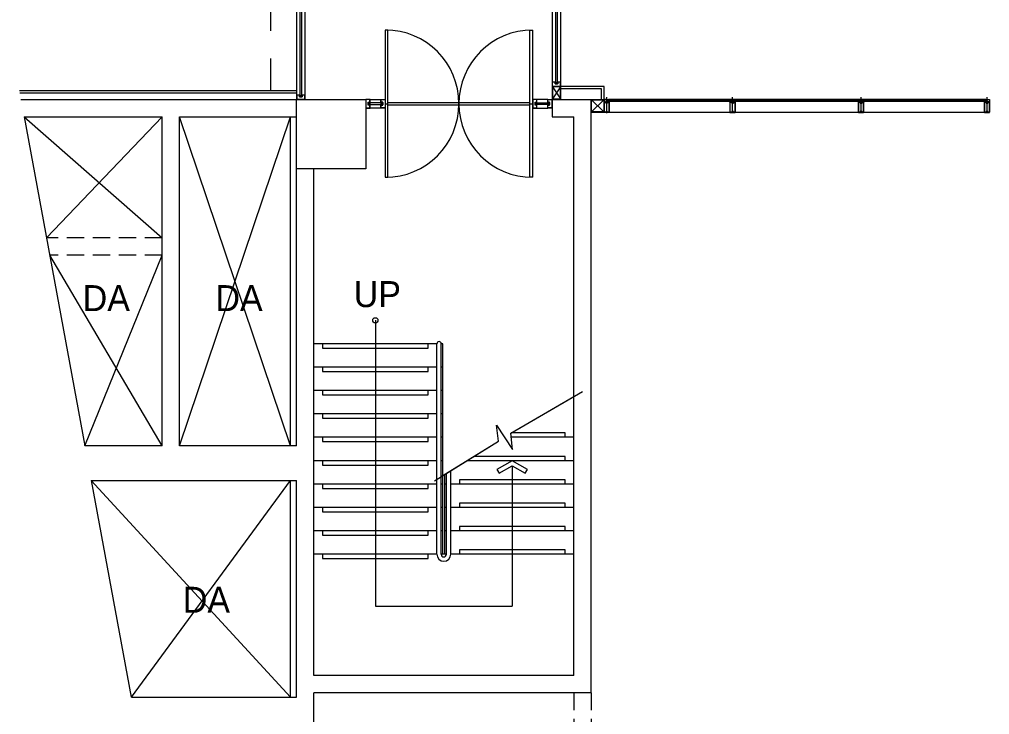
# Model space of a CAD drawing. Header units: millimetres. Extents: x 43806 to 399860, y -65551 to 59129.
# Drawn here: x 130556 to 141754, y 46879 to 54901 of the extents above; entities that cross this region are included whole.
import ezdxf
from ezdxf.enums import TextEntityAlignment as Align

# ---------------------------------------------------------------- set-up
doc = ezdxf.new("R2010")
doc.units = ezdxf.units.MM
doc.header["$LTSCALE"] = 400
doc.header["$MEASUREMENT"] = 0
doc.linetypes.add('HID', pattern=[2.3, 1.5, -0.8])
doc.linetypes.add('광-XR-PLAN$0$HIDDEN', pattern=[0.375, 0.25, -0.125])
doc.layers.add('A', color=8, linetype='CONTINUOUS', lineweight=0)
doc.styles.add('CS', font='', dxfattribs={"height": 300})
doc.styles.get('CS').set_extended_font_data('HYwulM')

msp = doc.modelspace()

# ---------------------------------------------------------------- linework, layer by layer
at = {"layer": 'A', "linetype": 'HID'}
msp.add_line((133454, 59049), (133454, 54079), dxfattribs=at)
at = {"layer": 'A'}
for p, q in [((133754, 56229), (133754, 54029)), ((133796, 54019), (133796, 56239)), ((133812, 56239), (133812, 54019)), ((133854, 54029), (133854, 56229)), ((136704, 56229), (136704, 54179)), ((136746, 54169), (136746, 56239)), ((136762, 56239), (136762, 54169)), ((136804, 54179), (136804, 56229)), ((134809, 54779), (134779, 54779)), ((134779, 54779), (134779, 53079)), ((134809, 53079), (134809, 54779)), ((136449, 53079), (136449, 54779)), ((136449, 54779), (136479, 54779)), ((136479, 54779), (136479, 53079)), ((136740, 54179), (136704, 54179)), ((136704, 54179), (136704, 54129)), ((136804, 54129), (136704, 54129)), ((136704, 54129), (136704, 53979)), ((136704, 54129), (136804, 54129)), ((136738, 54177), (136706, 54177)), ((136706, 54177), (136706, 54131)), ((136706, 54131), (136802, 54131)), ((136800, 54125), (136708, 53983)), ((136708, 54125), (136800, 53983)), ((136800, 54125), (136708, 54125)), ((136708, 54125), (136708, 53983)), ((136738, 54157), (136738, 54177)), ((136770, 54157), (136738, 54157)), ((136740, 54159), (136740, 54179)), ((136740, 54169), (136768, 54159)), ((136768, 54169), (136740, 54169)), ((136740, 54169), (136740, 54159)), ((136740, 54159), (136768, 54159)), ((136768, 54159), (136740, 54159)), ((136762, 54169), (136746, 54169)), ((136768, 54179), (136768, 54159)), ((136804, 54179), (136768, 54179)), ((136768, 54159), (136768, 54169)), ((136770, 54177), (136770, 54157)), ((136802, 54177), (136770, 54177)), ((136800, 53983), (136800, 54125)), ((136802, 54131), (136802, 54177)), ((136804, 54129), (136804, 54179)), ((136804, 53979), (136804, 54129)), ((137304, 54129), (136804, 54129)), ((137274, 54099), (136804, 54099)), ((137274, 53979), (137274, 54099)), ((137304, 53979), (137304, 54129)), ((133754, 54079), (130556, 54079)), ((133754, 54049), (130561, 54049)), ((133790, 54029), (133754, 54029)), ((133754, 54029), (133754, 53979)), ((133754, 53979), (133854, 53979)), ((133788, 54027), (133756, 54027)), ((133756, 54027), (133756, 53981)), ((133756, 53981), (133852, 53981)), ((133788, 54007), (133788, 54027)), ((133820, 54007), (133788, 54007)), ((133790, 54009), (133790, 54029)), ((133790, 54019), (133818, 54009)), ((133818, 54019), (133790, 54019)), ((133790, 54019), (133790, 54009)), ((133790, 54009), (133818, 54009)), ((133818, 54009), (133790, 54009)), ((133812, 54019), (133796, 54019)), ((133818, 54029), (133818, 54009)), ((133854, 54029), (133818, 54029)), ((133818, 54009), (133818, 54019)), ((133820, 54027), (133820, 54007)), ((133852, 54027), (133820, 54027)), ((133852, 53981), (133852, 54027)), ((133854, 53979), (133854, 54029)), ((134604, 53979), (134554, 53979)), ((134554, 53979), (134554, 53879)), ((134602, 53977), (134556, 53977)), ((134556, 53977), (134556, 53881)), ((134602, 53945), (134602, 53977)), ((134604, 53979), (134729, 53979)), ((134604, 53943), (134604, 53979)), ((134729, 53943), (134729, 53979)), ((134729, 53979), (134779, 53979)), ((134731, 53945), (134731, 53977)), ((134731, 53977), (134777, 53977)), ((134777, 53977), (134777, 53881)), ((134779, 53979), (134779, 53879)), ((136529, 53979), (136479, 53979)), ((136479, 53979), (136479, 53879)), ((136527, 53977), (136481, 53977)), ((136481, 53977), (136481, 53881)), ((136527, 53945), (136527, 53977)), ((136654, 53979), (136529, 53979)), ((136529, 53943), (136529, 53979)), ((136654, 53943), (136654, 53979)), ((136654, 53979), (136704, 53979)), ((136656, 53945), (136656, 53977)), ((136656, 53977), (136702, 53977)), ((136702, 53977), (136702, 53881)), ((136704, 53979), (136804, 53979)), ((136704, 53979), (136704, 53879)), ((136708, 53983), (136800, 53983)), ((137154, 53829), (137154, 53979)), ((137154, 53979), (137304, 53979)), ((137158, 53833), (137300, 53975)), ((137158, 53975), (137300, 53833)), ((137158, 53833), (137158, 53975)), ((137158, 53975), (137300, 53975)), ((137300, 53975), (137300, 53833)), ((137337, 53979), (137304, 53979)), ((137304, 53979), (137304, 53948)), ((137304, 53979), (137304, 53829)), ((137335, 53977), (137306, 53977)), ((137306, 53977), (137306, 53950)), ((137334, 53818), (137334, 54003)), ((137335, 53955), (137335, 53977)), ((137337, 53955), (137337, 53979)), ((137345, 53979), (137344, 53978)), ((137344, 53974), (137344, 53978)), ((137345, 53979), (137355, 53979)), ((141702, 53979), (137355, 53979)), ((138779, 53979), (138757, 53979)), ((138779, 53979), (138780, 53978)), ((138780, 53974), (138780, 53978)), ((138786, 53976), (138786, 53950)), ((138787, 53818), (138787, 54003)), ((138789, 53950), (138789, 53976)), ((138796, 53979), (138795, 53978)), ((138795, 53974), (138795, 53978)), ((138796, 53979), (138817, 53979)), ((140262, 53979), (140240, 53979)), ((140262, 53979), (140263, 53978)), ((140263, 53974), (140263, 53978)), ((140269, 53976), (140269, 53950)), ((140270, 53818), (140270, 54003)), ((140272, 53950), (140272, 53976)), ((140279, 53979), (140278, 53978)), ((140278, 53974), (140278, 53978)), ((140279, 53979), (140300, 53979)), ((141712, 53979), (141702, 53979)), ((141712, 53979), (141713, 53978)), ((141713, 53974), (141713, 53978)), ((141720, 53955), (141720, 53979)), ((141720, 53979), (141754, 53979)), ((141722, 53977), (141752, 53977)), ((141722, 53955), (141722, 53977)), ((141724, 53818), (141724, 54003)), ((141752, 53977), (141752, 53950)), ((141754, 53979), (141754, 53948)), ((134554, 53879), (134604, 53879)), ((134556, 53881), (134602, 53881)), ((134582, 53913), (134582, 53945)), ((134582, 53945), (134602, 53945)), ((134602, 53913), (134582, 53913)), ((134594, 53943), (134584, 53915)), ((134584, 53943), (134584, 53915)), ((134594, 53943), (134584, 53943)), ((134584, 53915), (134584, 53943)), ((134584, 53943), (134604, 53943)), ((134584, 53915), (134594, 53915)), ((134604, 53915), (134584, 53915)), ((134594, 53915), (134594, 53943)), ((134739, 53937), (134594, 53937)), ((134594, 53937), (134594, 53921)), ((134594, 53921), (134739, 53921)), ((134602, 53881), (134602, 53913)), ((134604, 53879), (134604, 53915)), ((134729, 53879), (134604, 53879)), ((134749, 53943), (134729, 53943)), ((134729, 53915), (134749, 53915)), ((134729, 53879), (134729, 53915)), ((134779, 53879), (134729, 53879)), ((134751, 53945), (134731, 53945)), ((134731, 53913), (134751, 53913)), ((134731, 53881), (134731, 53913)), ((134777, 53881), (134731, 53881)), ((134739, 53943), (134749, 53915)), ((134739, 53915), (134739, 53943)), ((134739, 53943), (134749, 53943)), ((134739, 53921), (134739, 53937)), ((134749, 53915), (134739, 53915)), ((134749, 53943), (134749, 53915)), ((134749, 53915), (134749, 53943)), ((134751, 53913), (134751, 53945)), ((134779, 53929), (134809, 53929)), ((134809, 53944), (136449, 53944)), ((134809, 53914), (136449, 53914)), ((136449, 53929), (136479, 53929)), ((136479, 53879), (136529, 53879)), ((136481, 53881), (136527, 53881)), ((136507, 53913), (136507, 53945)), ((136507, 53945), (136527, 53945)), ((136527, 53913), (136507, 53913)), ((136519, 53943), (136509, 53915)), ((136509, 53943), (136509, 53915)), ((136519, 53943), (136509, 53943)), ((136509, 53915), (136509, 53943)), ((136509, 53943), (136529, 53943)), ((136509, 53915), (136519, 53915)), ((136529, 53915), (136509, 53915)), ((136519, 53915), (136519, 53943)), ((136519, 53937), (136664, 53937)), ((136519, 53921), (136519, 53937)), ((136664, 53921), (136519, 53921)), ((136527, 53881), (136527, 53913)), ((136529, 53879), (136529, 53915)), ((136529, 53879), (136654, 53879)), ((136674, 53943), (136654, 53943)), ((136654, 53915), (136674, 53915)), ((136654, 53879), (136654, 53915)), ((136704, 53879), (136654, 53879)), ((136676, 53945), (136656, 53945)), ((136656, 53913), (136676, 53913)), ((136656, 53881), (136656, 53913)), ((136702, 53881), (136656, 53881)), ((136664, 53943), (136674, 53915)), ((136664, 53915), (136664, 53943)), ((136664, 53943), (136674, 53943)), ((136664, 53937), (136664, 53921)), ((136674, 53915), (136664, 53915)), ((136674, 53943), (136674, 53915)), ((136674, 53915), (136674, 53943)), ((136676, 53913), (136676, 53945)), ((137304, 53942), (137304, 53948)), ((137304, 53948), (137330, 53948)), ((137304, 53948), (137325, 53948)), ((137306, 53942), (137304, 53942)), ((137304, 53831), (137304, 53942)), ((137304, 53942), (137311, 53942)), ((137305, 53941), (137305, 53832)), ((137306, 53950), (137325, 53950)), ((137306, 53945), (137306, 53942)), ((137311, 53941), (137306, 53941)), ((137310, 53946), (137307, 53946)), ((137311, 53942), (137311, 53945)), ((137313, 53941), (137311, 53942)), ((137311, 53942), (137313, 53941)), ((137313, 53940), (137311, 53941)), ((137314, 53942), (137313, 53941)), ((137313, 53941), (137314, 53942)), ((137314, 53941), (137313, 53940)), ((137314, 53945), (137314, 53942)), ((137314, 53942), (137324, 53939)), ((137323, 53938), (137314, 53941)), ((137324, 53946), (137315, 53946)), ((137323, 53936), (137323, 53938)), ((137324, 53939), (137324, 53936)), ((137325, 53948), (137325, 53950)), ((137325, 53934), (137325, 53945)), ((137329, 53933), (137326, 53933)), ((137340, 53946), (137327, 53946)), ((137327, 53946), (137327, 53935)), ((137327, 53935), (137329, 53935)), ((137328, 53959), (137330, 53960)), ((137330, 53958), (137328, 53959)), ((137329, 53935), (137329, 53933)), ((137337, 53960), (137330, 53960)), ((137337, 53958), (137330, 53958)), ((137332, 53950), (137332, 53971)), ((137335, 53971), (137335, 53950)), ((137335, 53955), (137335, 53955)), ((137337, 53955), (137335, 53955)), ((137337, 53974), (137344, 53955)), ((137337, 53955), (137344, 53974)), ((137337, 53955), (137337, 53974)), ((137337, 53974), (137344, 53974)), ((137337, 53961), (137337, 53958)), ((137338, 53960), (137337, 53960)), ((137337, 53960), (137337, 53960)), ((137337, 53960), (137337, 53960)), ((137337, 53960), (137337, 53960)), ((137337, 53960), (137337, 53959)), ((137337, 53959), (137337, 53959)), ((137337, 53959), (137337, 53959)), ((137337, 53959), (137337, 53959)), ((137337, 53959), (137337, 53959)), ((137337, 53959), (137337, 53959)), ((137337, 53959), (137337, 53959)), ((137337, 53959), (137337, 53959)), ((137337, 53959), (137337, 53959)), ((137337, 53959), (137337, 53959)), ((137337, 53959), (137337, 53959)), ((137337, 53959), (137337, 53959)), ((137337, 53959), (137337, 53959)), ((137337, 53959), (137337, 53959)), ((137337, 53959), (137337, 53959)), ((137337, 53959), (137337, 53959)), ((137337, 53959), (137337, 53959)), ((137337, 53959), (137338, 53959)), ((137344, 53955), (137337, 53955)), ((137337, 53948), (137364, 53948)), ((137338, 53960), (137338, 53960)), ((137338, 53960), (137338, 53960)), ((137338, 53960), (137338, 53960)), ((137338, 53960), (137338, 53960)), ((137338, 53960), (137338, 53960)), ((137338, 53960), (137338, 53960)), ((137338, 53960), (137338, 53960)), ((137338, 53960), (137338, 53960)), ((137338, 53960), (137338, 53960)), ((137338, 53960), (137338, 53960)), ((137338, 53960), (137338, 53960)), ((137338, 53960), (137338, 53960)), ((137338, 53960), (137338, 53960)), ((137338, 53960), (137338, 53960)), ((137338, 53960), (137338, 53960)), ((137338, 53960), (137338, 53960)), ((137338, 53960), (137338, 53960)), ((137338, 53960), (137338, 53960)), ((137338, 53960), (137338, 53960)), ((137338, 53960), (137338, 53960)), ((137338, 53960), (137338, 53960)), ((137338, 53960), (137338, 53960)), ((137338, 53960), (137338, 53960)), ((137338, 53960), (137338, 53960)), ((137338, 53960), (137338, 53960)), ((137338, 53960), (137338, 53960)), ((137338, 53960), (137338, 53960)), ((137338, 53960), (137338, 53960)), ((137338, 53960), (137338, 53960)), ((137338, 53960), (137338, 53960)), ((137338, 53960), (137338, 53960)), ((137338, 53960), (137338, 53960)), ((137338, 53960), (137338, 53960)), ((137338, 53960), (137338, 53960)), ((137338, 53960), (137338, 53960)), ((137338, 53960), (137338, 53960)), ((137338, 53960), (137338, 53960)), ((137338, 53960), (137338, 53960)), ((137338, 53960), (137338, 53960)), ((137338, 53960), (137338, 53960)), ((137338, 53960), (137338, 53960)), ((137338, 53960), (137338, 53960)), ((137338, 53960), (137338, 53960)), ((137338, 53960), (137338, 53960)), ((137338, 53960), (137338, 53960)), ((137338, 53960), (137338, 53960)), ((137338, 53960), (137338, 53960)), ((137338, 53960), (137338, 53960)), ((137338, 53960), (137338, 53960)), ((137338, 53960), (137338, 53960)), ((137338, 53960), (137338, 53960)), ((137338, 53960), (137338, 53960)), ((137338, 53960), (137338, 53960)), ((137338, 53960), (137338, 53960)), ((137338, 53960), (137338, 53960)), ((137338, 53960), (137338, 53960)), ((137338, 53960), (137338, 53960)), ((137338, 53960), (137338, 53960)), ((137338, 53960), (137338, 53960)), ((137338, 53960), (137338, 53960)), ((137338, 53960), (137338, 53960)), ((137338, 53960), (137338, 53960)), ((137338, 53960), (137338, 53960)), ((137338, 53960), (137338, 53960)), ((137338, 53960), (137338, 53960)), ((137338, 53960), (137338, 53960)), ((137338, 53960), (137338, 53960)), ((137338, 53960), (137338, 53960)), ((137338, 53960), (137338, 53960)), ((137338, 53960), (137338, 53960)), ((137338, 53960), (137338, 53960)), ((137338, 53960), (137338, 53960)), ((137338, 53960), (137338, 53960)), ((137338, 53960), (137338, 53960)), ((137338, 53960), (137338, 53960)), ((137338, 53960), (137338, 53960)), ((137338, 53960), (137338, 53960)), ((137338, 53960), (137338, 53960)), ((137338, 53960), (137338, 53960)), ((137338, 53960), (137338, 53960)), ((137338, 53960), (137338, 53960)), ((137338, 53960), (137338, 53960)), ((137338, 53960), (137338, 53960)), ((137338, 53960), (137338, 53960)), ((137338, 53959), (137338, 53959)), ((137338, 53959), (137338, 53959)), ((137338, 53959), (137338, 53959)), ((137338, 53959), (137338, 53959)), ((137338, 53959), (137338, 53959)), ((137338, 53959), (137338, 53959)), ((137338, 53959), (137338, 53959)), ((137338, 53959), (137338, 53959)), ((137338, 53959), (137338, 53959)), ((137338, 53959), (137338, 53959)), ((137338, 53959), (137338, 53959)), ((137338, 53959), (137338, 53959)), ((137338, 53959), (137338, 53959)), ((137338, 53959), (137338, 53959)), ((137338, 53959), (137338, 53959)), ((137338, 53959), (137338, 53959)), ((137338, 53959), (137338, 53959)), ((137338, 53959), (137338, 53959)), ((137338, 53959), (137338, 53959)), ((137338, 53959), (137338, 53959)), ((137338, 53959), (137338, 53959)), ((137338, 53959), (137338, 53959)), ((137338, 53959), (137338, 53959)), ((137338, 53959), (137338, 53959)), ((137338, 53959), (137338, 53959)), ((137338, 53959), (137338, 53959)), ((137338, 53959), (137338, 53959)), ((137338, 53959), (137338, 53959)), ((137338, 53959), (137338, 53959)), ((137338, 53959), (137338, 53959)), ((137338, 53959), (137338, 53959)), ((137338, 53959), (137338, 53959)), ((137338, 53959), (137338, 53959)), ((137338, 53959), (137338, 53959)), ((137338, 53959), (137338, 53959)), ((137338, 53959), (137338, 53959)), ((137338, 53959), (137338, 53959)), ((137338, 53959), (137338, 53959)), ((137338, 53959), (137338, 53959)), ((137338, 53959), (137338, 53959)), ((137338, 53959), (137338, 53959)), ((137338, 53959), (137338, 53959)), ((137338, 53959), (137338, 53959)), ((137338, 53959), (137338, 53959)), ((137338, 53959), (137338, 53959)), ((137338, 53959), (137338, 53959)), ((137338, 53959), (137338, 53959)), ((137338, 53959), (137338, 53959)), ((137338, 53959), (137338, 53959)), ((137338, 53959), (137338, 53959)), ((137338, 53959), (137338, 53959)), ((137338, 53959), (137338, 53959)), ((137338, 53959), (137338, 53959)), ((137338, 53959), (137338, 53959)), ((137338, 53959), (137338, 53959)), ((137338, 53959), (137338, 53959)), ((137338, 53959), (137338, 53959)), ((137338, 53959), (137338, 53959)), ((137338, 53959), (137338, 53959)), ((137338, 53959), (137338, 53959)), ((137338, 53959), (137338, 53959)), ((137338, 53959), (137338, 53959)), ((137338, 53959), (137338, 53959)), ((137338, 53959), (137338, 53958)), ((137338, 53958), (137338, 53958)), ((137338, 53958), (137338, 53958)), ((137338, 53958), (137338, 53958)), ((137338, 53958), (137338, 53958)), ((137338, 53958), (137338, 53958)), ((137338, 53958), (137338, 53958)), ((137338, 53958), (137338, 53958)), ((137338, 53958), (137338, 53958)), ((137338, 53958), (137338, 53958)), ((137338, 53958), (137338, 53958)), ((137338, 53958), (137338, 53958)), ((137338, 53958), (137338, 53958)), ((137338, 53958), (137338, 53958)), ((137338, 53958), (137338, 53958)), ((137338, 53958), (137338, 53958)), ((137338, 53958), (137338, 53958)), ((137338, 53958), (137338, 53958)), ((137338, 53958), (137338, 53958)), ((137338, 53958), (137338, 53958)), ((137338, 53958), (137338, 53958)), ((137338, 53933), (137338, 53935)), ((137338, 53935), (137340, 53935)), ((137342, 53933), (137338, 53933)), ((137340, 53935), (137340, 53946)), ((137343, 53945), (137343, 53934)), ((137345, 53973), (137344, 53974)), ((137344, 53974), (137344, 53955)), ((137344, 53960), (137345, 53961)), ((137344, 53956), (137344, 53960)), ((137345, 53955), (137344, 53956)), ((137361, 53946), (137344, 53946)), ((137345, 53973), (137356, 53973)), ((137345, 53961), (137356, 53961)), ((137345, 53948), (137345, 53955)), ((137345, 53955), (137355, 53955)), ((137355, 53948), (137345, 53948)), ((137353, 53973), (137350, 53971)), ((137350, 53962), (137350, 53971)), ((137353, 53961), (137350, 53962)), ((137353, 53972), (137351, 53971)), ((137351, 53963), (137351, 53971)), ((137353, 53961), (137351, 53963)), ((137353, 53972), (137356, 53972)), ((137353, 53961), (137356, 53961)), ((141702, 53973), (137355, 53973)), ((141702, 53961), (137355, 53961)), ((141702, 53955), (137355, 53955)), ((137355, 53955), (137355, 53948)), ((137356, 53961), (137356, 53973)), ((137356, 53961), (137356, 53972)), ((137356, 53964), (137356, 53964)), ((137362, 53832), (137362, 53945)), ((137364, 53948), (137364, 53829)), ((138779, 53973), (138757, 53973)), ((138779, 53961), (138757, 53961)), ((138779, 53955), (138757, 53955)), ((138784, 53948), (138757, 53948)), ((138757, 53948), (138757, 53829)), ((138759, 53832), (138759, 53945)), ((138760, 53946), (138777, 53946)), ((138768, 53961), (138768, 53973)), ((138770, 53972), (138768, 53972)), ((138768, 53961), (138768, 53972)), ((138768, 53964), (138768, 53964)), ((138770, 53961), (138768, 53961)), ((138769, 53955), (138769, 53948)), ((138779, 53955), (138769, 53955)), ((138769, 53948), (138779, 53948)), ((138770, 53972), (138773, 53971)), ((138770, 53961), (138773, 53963)), ((138771, 53973), (138774, 53971)), ((138771, 53961), (138774, 53962)), ((138773, 53963), (138773, 53971)), ((138774, 53962), (138774, 53971)), ((138778, 53945), (138778, 53934)), ((138779, 53973), (138780, 53974)), ((138780, 53960), (138779, 53961)), ((138779, 53955), (138780, 53956)), ((138779, 53948), (138779, 53955)), ((138779, 53933), (138783, 53933)), ((138780, 53956), (138780, 53960)), ((138780, 53935), (138780, 53946)), ((138780, 53946), (138794, 53946)), ((138783, 53935), (138780, 53935)), ((138783, 53933), (138783, 53935)), ((138817, 53948), (138791, 53948)), ((138794, 53935), (138791, 53935)), ((138791, 53935), (138791, 53933)), ((138791, 53933), (138795, 53933)), ((138794, 53946), (138794, 53935)), ((138796, 53973), (138795, 53974)), ((138795, 53960), (138796, 53961)), ((138795, 53956), (138795, 53960)), ((138796, 53955), (138795, 53956)), ((138796, 53973), (138817, 53973)), ((138796, 53961), (138817, 53961)), ((138796, 53955), (138817, 53955)), ((138796, 53948), (138796, 53955)), ((138796, 53955), (138806, 53955)), ((138806, 53948), (138796, 53948)), ((138796, 53934), (138796, 53945)), ((138797, 53946), (138806, 53946)), ((138807, 53942), (138797, 53939)), ((138797, 53939), (138797, 53936)), ((138798, 53938), (138806, 53941)), ((138798, 53936), (138798, 53938)), ((138804, 53973), (138801, 53971)), ((138804, 53972), (138801, 53971)), ((138801, 53962), (138801, 53971)), ((138801, 53963), (138801, 53971)), ((138804, 53961), (138801, 53963)), ((138804, 53961), (138801, 53962)), ((138804, 53972), (138806, 53972)), ((138804, 53961), (138806, 53961)), ((138806, 53961), (138806, 53972)), ((138807, 53964), (138806, 53964)), ((138806, 53955), (138806, 53948)), ((138806, 53941), (138808, 53940)), ((138807, 53961), (138807, 53973)), ((138807, 53945), (138807, 53942)), ((138808, 53941), (138807, 53942)), ((138807, 53942), (138808, 53941)), ((138810, 53942), (138808, 53941)), ((138808, 53941), (138810, 53942)), ((138808, 53940), (138810, 53941)), ((138810, 53942), (138810, 53945)), ((138817, 53942), (138810, 53942)), ((138810, 53941), (138815, 53941)), ((138811, 53946), (138814, 53946)), ((138815, 53945), (138815, 53942)), ((138815, 53942), (138817, 53942)), ((138816, 53941), (138816, 53832)), ((138817, 53942), (138817, 53948)), ((138817, 53831), (138817, 53942)), ((140262, 53973), (140240, 53973)), ((140262, 53961), (140240, 53961)), ((140262, 53955), (140240, 53955)), ((140267, 53948), (140240, 53948)), ((140240, 53948), (140240, 53829)), ((140242, 53832), (140242, 53945)), ((140243, 53946), (140260, 53946)), ((140251, 53961), (140251, 53973)), ((140254, 53972), (140251, 53972)), ((140251, 53961), (140251, 53972)), ((140251, 53964), (140251, 53964)), ((140254, 53961), (140251, 53961)), ((140252, 53955), (140252, 53948)), ((140262, 53955), (140252, 53955)), ((140252, 53948), (140262, 53948)), ((140254, 53973), (140257, 53971)), ((140254, 53972), (140256, 53971)), ((140254, 53961), (140256, 53963)), ((140254, 53961), (140257, 53962)), ((140256, 53963), (140256, 53971)), ((140257, 53962), (140257, 53971)), ((140261, 53945), (140261, 53934)), ((140262, 53973), (140263, 53974)), ((140263, 53960), (140262, 53961)), ((140262, 53955), (140263, 53956)), ((140262, 53948), (140262, 53955)), ((140262, 53933), (140266, 53933)), ((140263, 53956), (140263, 53960)), ((140264, 53935), (140264, 53946)), ((140264, 53946), (140277, 53946)), ((140266, 53935), (140264, 53935)), ((140266, 53933), (140266, 53935)), ((140300, 53948), (140274, 53948)), ((140277, 53935), (140275, 53935)), ((140275, 53935), (140275, 53933)), ((140275, 53933), (140278, 53933)), ((140277, 53946), (140277, 53935)), ((140279, 53973), (140278, 53974)), ((140278, 53960), (140279, 53961)), ((140278, 53956), (140278, 53960)), ((140279, 53955), (140278, 53956)), ((140279, 53973), (140300, 53973)), ((140279, 53961), (140300, 53961)), ((140279, 53955), (140300, 53955)), ((140279, 53948), (140279, 53955)), ((140279, 53955), (140289, 53955)), ((140289, 53948), (140279, 53948)), ((140279, 53934), (140279, 53945)), ((140280, 53946), (140289, 53946)), ((140290, 53942), (140280, 53939)), ((140280, 53939), (140280, 53936)), ((140281, 53938), (140290, 53941)), ((140281, 53936), (140281, 53938)), ((140287, 53973), (140284, 53971)), ((140287, 53972), (140284, 53971)), ((140284, 53962), (140284, 53971)), ((140284, 53963), (140284, 53971)), ((140287, 53961), (140284, 53963)), ((140287, 53961), (140284, 53962)), ((140287, 53972), (140289, 53972)), ((140287, 53961), (140289, 53961)), ((140289, 53961), (140289, 53972)), ((140290, 53964), (140289, 53964)), ((140289, 53955), (140289, 53948)), ((140290, 53961), (140290, 53973)), ((140290, 53945), (140290, 53942)), ((140291, 53941), (140290, 53942)), ((140290, 53942), (140291, 53941)), ((140290, 53941), (140291, 53940)), ((140293, 53942), (140291, 53941)), ((140291, 53941), (140293, 53942)), ((140291, 53940), (140293, 53941)), ((140293, 53942), (140293, 53945)), ((140300, 53942), (140293, 53942)), ((140293, 53941), (140298, 53941)), ((140294, 53946), (140297, 53946)), ((140298, 53945), (140298, 53942)), ((140298, 53942), (140300, 53942)), ((140299, 53941), (140299, 53832)), ((140300, 53942), (140300, 53948)), ((140300, 53831), (140300, 53942)), ((141720, 53948), (141694, 53948)), ((141694, 53948), (141694, 53829)), ((141696, 53832), (141696, 53945)), ((141697, 53946), (141714, 53946)), ((141701, 53961), (141701, 53973)), ((141712, 53973), (141701, 53973)), ((141701, 53964), (141702, 53964)), ((141712, 53961), (141701, 53961)), ((141704, 53972), (141702, 53972)), ((141702, 53961), (141702, 53972)), ((141704, 53961), (141702, 53961)), ((141702, 53955), (141702, 53948)), ((141712, 53955), (141702, 53955)), ((141702, 53948), (141712, 53948)), ((141704, 53973), (141707, 53971)), ((141704, 53972), (141707, 53971)), ((141704, 53961), (141707, 53963)), ((141704, 53961), (141707, 53962)), ((141707, 53962), (141707, 53971)), ((141707, 53963), (141707, 53971)), ((141712, 53973), (141713, 53974)), ((141713, 53960), (141712, 53961)), ((141712, 53955), (141713, 53956)), ((141712, 53948), (141712, 53955)), ((141720, 53974), (141713, 53955)), ((141720, 53955), (141713, 53974)), ((141720, 53974), (141713, 53974)), ((141713, 53974), (141713, 53955)), ((141713, 53956), (141713, 53960)), ((141713, 53955), (141720, 53955)), ((141715, 53945), (141715, 53934)), ((141716, 53933), (141719, 53933)), ((141717, 53935), (141717, 53946)), ((141717, 53946), (141730, 53946)), ((141719, 53935), (141717, 53935)), ((141719, 53960), (141719, 53960)), ((141719, 53960), (141719, 53960)), ((141719, 53960), (141719, 53960)), ((141719, 53960), (141719, 53960)), ((141719, 53960), (141719, 53960)), ((141719, 53960), (141719, 53960)), ((141719, 53960), (141719, 53960)), ((141719, 53960), (141719, 53960)), ((141719, 53960), (141719, 53960)), ((141719, 53960), (141719, 53960)), ((141719, 53960), (141719, 53960)), ((141719, 53960), (141719, 53960)), ((141719, 53960), (141719, 53960)), ((141719, 53960), (141719, 53960)), ((141719, 53960), (141719, 53960)), ((141719, 53960), (141719, 53960)), ((141719, 53960), (141719, 53960)), ((141719, 53960), (141719, 53960)), ((141719, 53960), (141719, 53960)), ((141719, 53960), (141719, 53960)), ((141719, 53960), (141719, 53960)), ((141719, 53960), (141719, 53960)), ((141719, 53960), (141719, 53960)), ((141719, 53960), (141719, 53960)), ((141719, 53960), (141719, 53960)), ((141719, 53960), (141719, 53960)), ((141719, 53960), (141719, 53960)), ((141719, 53960), (141719, 53960)), ((141719, 53960), (141719, 53960)), ((141719, 53960), (141719, 53960)), ((141719, 53960), (141719, 53960)), ((141719, 53960), (141719, 53960)), ((141719, 53960), (141719, 53960)), ((141719, 53960), (141719, 53960)), ((141719, 53960), (141719, 53960)), ((141719, 53960), (141719, 53960)), ((141719, 53960), (141719, 53960)), ((141719, 53960), (141719, 53960)), ((141719, 53960), (141719, 53960)), ((141719, 53960), (141719, 53960)), ((141719, 53960), (141719, 53960)), ((141719, 53960), (141719, 53960)), ((141719, 53960), (141719, 53960)), ((141719, 53960), (141719, 53960)), ((141719, 53960), (141719, 53960)), ((141719, 53960), (141719, 53960)), ((141719, 53960), (141719, 53960)), ((141719, 53960), (141719, 53960)), ((141719, 53960), (141719, 53960)), ((141719, 53960), (141719, 53960)), ((141719, 53960), (141719, 53960)), ((141719, 53960), (141719, 53960)), ((141719, 53960), (141719, 53960)), ((141719, 53960), (141719, 53960)), ((141719, 53960), (141719, 53960)), ((141719, 53960), (141719, 53960)), ((141719, 53960), (141719, 53960)), ((141719, 53960), (141719, 53960)), ((141719, 53960), (141719, 53960)), ((141719, 53960), (141719, 53960)), ((141719, 53960), (141719, 53960)), ((141719, 53960), (141720, 53960)), ((141720, 53959), (141719, 53959)), ((141719, 53959), (141719, 53959)), ((141719, 53959), (141719, 53959)), ((141719, 53959), (141719, 53959)), ((141719, 53959), (141719, 53959)), ((141719, 53959), (141719, 53959)), ((141719, 53959), (141719, 53959)), ((141719, 53959), (141719, 53959)), ((141719, 53959), (141719, 53959)), ((141719, 53959), (141719, 53959)), ((141719, 53959), (141719, 53959)), ((141719, 53959), (141719, 53959)), ((141719, 53959), (141719, 53959)), ((141719, 53959), (141719, 53959)), ((141719, 53959), (141719, 53959)), ((141719, 53959), (141719, 53959)), ((141719, 53959), (141719, 53959)), ((141719, 53959), (141719, 53959)), ((141719, 53959), (141719, 53959)), ((141719, 53959), (141719, 53959)), ((141719, 53959), (141719, 53959)), ((141719, 53959), (141719, 53959)), ((141719, 53959), (141719, 53959)), ((141719, 53959), (141719, 53959)), ((141719, 53959), (141719, 53959)), ((141719, 53959), (141719, 53959)), ((141719, 53959), (141719, 53959)), ((141719, 53959), (141719, 53959)), ((141719, 53959), (141719, 53959)), ((141719, 53959), (141719, 53959)), ((141719, 53959), (141719, 53959)), ((141719, 53959), (141719, 53959)), ((141719, 53959), (141719, 53959)), ((141719, 53959), (141719, 53959)), ((141719, 53959), (141719, 53959)), ((141719, 53959), (141719, 53959)), ((141719, 53959), (141719, 53959)), ((141719, 53959), (141719, 53959)), ((141719, 53959), (141719, 53959)), ((141719, 53959), (141719, 53959)), ((141719, 53959), (141719, 53959)), ((141719, 53959), (141719, 53958)), ((141719, 53958), (141719, 53958)), ((141719, 53958), (141719, 53958)), ((141719, 53958), (141719, 53958)), ((141719, 53958), (141719, 53958)), ((141719, 53958), (141719, 53958)), ((141719, 53958), (141719, 53958)), ((141719, 53958), (141719, 53958)), ((141719, 53958), (141719, 53958)), ((141719, 53958), (141719, 53958)), ((141719, 53958), (141719, 53958)), ((141719, 53958), (141719, 53958)), ((141719, 53958), (141719, 53958)), ((141719, 53958), (141719, 53958)), ((141719, 53958), (141719, 53958)), ((141719, 53958), (141719, 53958)), ((141719, 53958), (141719, 53958)), ((141719, 53958), (141719, 53958)), ((141719, 53958), (141719, 53958)), ((141719, 53958), (141719, 53958)), ((141719, 53958), (141719, 53958)), ((141719, 53933), (141719, 53935)), ((141720, 53955), (141720, 53974)), ((141720, 53961), (141720, 53958)), ((141720, 53960), (141727, 53960)), ((141720, 53960), (141720, 53960)), ((141720, 53960), (141720, 53960)), ((141720, 53960), (141720, 53960)), ((141720, 53960), (141720, 53960)), ((141720, 53960), (141720, 53960)), ((141720, 53960), (141720, 53960)), ((141720, 53960), (141720, 53960)), ((141720, 53960), (141720, 53960)), ((141720, 53960), (141720, 53960)), ((141720, 53960), (141720, 53960)), ((141720, 53960), (141720, 53960)), ((141720, 53960), (141720, 53960)), ((141720, 53960), (141720, 53960)), ((141720, 53960), (141720, 53960)), ((141720, 53960), (141720, 53960)), ((141720, 53960), (141720, 53960)), ((141720, 53960), (141720, 53960)), ((141720, 53960), (141720, 53960)), ((141720, 53960), (141720, 53960)), ((141720, 53960), (141720, 53960)), ((141720, 53960), (141720, 53960)), ((141720, 53960), (141720, 53960)), ((141720, 53960), (141720, 53960)), ((141720, 53960), (141720, 53960)), ((141720, 53960), (141720, 53960)), ((141720, 53960), (141720, 53960)), ((141720, 53960), (141720, 53959)), ((141720, 53959), (141720, 53959)), ((141720, 53959), (141720, 53959)), ((141720, 53959), (141720, 53959)), ((141720, 53959), (141720, 53959)), ((141720, 53959), (141720, 53959)), ((141720, 53959), (141720, 53959)), ((141720, 53959), (141720, 53959)), ((141720, 53959), (141720, 53959)), ((141720, 53959), (141720, 53959)), ((141720, 53959), (141720, 53959)), ((141720, 53959), (141720, 53959)), ((141720, 53959), (141720, 53959)), ((141720, 53959), (141720, 53959)), ((141720, 53959), (141720, 53959)), ((141720, 53959), (141720, 53959)), ((141720, 53959), (141720, 53959)), ((141720, 53959), (141720, 53959)), ((141720, 53959), (141720, 53959)), ((141720, 53959), (141720, 53959)), ((141720, 53959), (141720, 53959)), ((141720, 53959), (141720, 53959)), ((141720, 53959), (141720, 53959)), ((141720, 53959), (141720, 53959)), ((141720, 53959), (141720, 53959)), ((141720, 53959), (141720, 53959)), ((141720, 53959), (141720, 53959)), ((141720, 53959), (141720, 53959)), ((141720, 53959), (141720, 53959)), ((141720, 53959), (141720, 53959)), ((141720, 53959), (141720, 53959)), ((141720, 53959), (141720, 53959)), ((141720, 53959), (141720, 53959)), ((141720, 53959), (141720, 53959)), ((141720, 53959), (141720, 53959)), ((141720, 53959), (141720, 53959)), ((141720, 53959), (141720, 53959)), ((141720, 53959), (141720, 53959)), ((141720, 53959), (141720, 53959)), ((141720, 53959), (141720, 53959)), ((141720, 53958), (141727, 53958)), ((141720, 53955), (141722, 53955)), ((141722, 53971), (141722, 53950)), ((141722, 53955), (141722, 53955)), ((141725, 53950), (141725, 53971)), ((141729, 53959), (141727, 53960)), ((141727, 53958), (141729, 53959)), ((141754, 53948), (141727, 53948)), ((141730, 53935), (141728, 53935)), ((141728, 53935), (141728, 53933)), ((141728, 53933), (141732, 53933)), ((141730, 53946), (141730, 53935)), ((141733, 53948), (141733, 53950)), ((141752, 53950), (141733, 53950)), ((141754, 53948), (141733, 53948)), ((141733, 53934), (141733, 53945)), ((141743, 53942), (141733, 53939)), ((141733, 53939), (141733, 53936)), ((141734, 53946), (141742, 53946)), ((141734, 53938), (141743, 53941)), ((141734, 53936), (141734, 53938)), ((141743, 53945), (141743, 53942)), ((141743, 53942), (141745, 53941)), ((141745, 53941), (141743, 53942)), ((141743, 53941), (141745, 53940)), ((141745, 53941), (141746, 53942)), ((141746, 53942), (141745, 53941)), ((141745, 53940), (141747, 53941)), ((141746, 53942), (141746, 53945)), ((141754, 53942), (141746, 53942)), ((141747, 53946), (141751, 53946)), ((141747, 53941), (141752, 53941)), ((141752, 53945), (141752, 53942)), ((141752, 53942), (141754, 53942)), ((141752, 53941), (141752, 53832)), ((141754, 53942), (141754, 53948)), ((141754, 53831), (141754, 53942)), ((137304, 53829), (137154, 53829)), ((137300, 53833), (137158, 53833)), ((137304, 53829), (137304, 53831)), ((137304, 53831), (137311, 53831)), ((137311, 53831), (137304, 53831)), ((137364, 53829), (137304, 53829)), ((137306, 53832), (137311, 53832)), ((137311, 53832), (137313, 53834)), ((137311, 53831), (137313, 53832)), ((137313, 53832), (137311, 53831)), ((137313, 53834), (137314, 53832)), ((137313, 53832), (137314, 53831)), ((137314, 53831), (137313, 53832)), ((137314, 53832), (137323, 53835)), ((137324, 53835), (137314, 53831)), ((137314, 53831), (137324, 53831)), ((137323, 53835), (137323, 53837)), ((137324, 53838), (137324, 53838)), ((137324, 53837), (137324, 53835)), ((137325, 53832), (137325, 53839)), ((137326, 53840), (137329, 53840)), ((137329, 53838), (137327, 53838)), ((137327, 53838), (137327, 53831)), ((137327, 53831), (137340, 53831)), ((137329, 53840), (137329, 53838)), ((137338, 53838), (137338, 53840)), ((137338, 53840), (137342, 53840)), ((137340, 53838), (137338, 53838)), ((137340, 53831), (137340, 53838)), ((137343, 53839), (137343, 53832)), ((137344, 53831), (137361, 53831)), ((141694, 53829), (137355, 53829)), ((138757, 53829), (138817, 53829)), ((138777, 53831), (138760, 53831)), ((138778, 53839), (138778, 53832)), ((138783, 53840), (138779, 53840)), ((138780, 53831), (138780, 53838)), ((138780, 53838), (138783, 53838)), ((138794, 53831), (138780, 53831)), ((138783, 53838), (138783, 53840)), ((138795, 53840), (138791, 53840)), ((138791, 53840), (138791, 53838)), ((138791, 53838), (138794, 53838)), ((138794, 53838), (138794, 53831)), ((138796, 53832), (138796, 53839)), ((138797, 53838), (138797, 53838)), ((138797, 53837), (138797, 53835)), ((138797, 53835), (138807, 53831)), ((138807, 53831), (138797, 53831)), ((138798, 53835), (138798, 53837)), ((138806, 53832), (138798, 53835)), ((138808, 53834), (138806, 53832)), ((138807, 53831), (138808, 53832)), ((138808, 53832), (138807, 53831)), ((138810, 53832), (138808, 53834)), ((138808, 53832), (138810, 53831)), ((138810, 53831), (138808, 53832)), ((138815, 53832), (138810, 53832)), ((138810, 53831), (138817, 53831)), ((138817, 53831), (138810, 53831)), ((138817, 53829), (138817, 53831)), ((140240, 53829), (140300, 53829)), ((140260, 53831), (140243, 53831)), ((140261, 53839), (140261, 53832)), ((140266, 53840), (140262, 53840)), ((140264, 53831), (140264, 53838)), ((140264, 53838), (140266, 53838)), ((140277, 53831), (140264, 53831)), ((140266, 53838), (140266, 53840)), ((140278, 53840), (140275, 53840)), ((140275, 53840), (140275, 53838)), ((140275, 53838), (140277, 53838)), ((140277, 53838), (140277, 53831)), ((140279, 53832), (140279, 53839)), ((140280, 53838), (140280, 53838)), ((140280, 53837), (140280, 53835)), ((140280, 53835), (140290, 53831)), ((140290, 53831), (140280, 53831)), ((140281, 53835), (140281, 53837)), ((140290, 53832), (140281, 53835)), ((140291, 53834), (140290, 53832)), ((140290, 53831), (140291, 53832)), ((140291, 53832), (140290, 53831)), ((140293, 53832), (140291, 53834)), ((140291, 53832), (140293, 53831)), ((140293, 53831), (140291, 53832)), ((140298, 53832), (140293, 53832)), ((140293, 53831), (140300, 53831)), ((140300, 53831), (140293, 53831)), ((140300, 53829), (140300, 53831)), ((141694, 53829), (141754, 53829)), ((141714, 53831), (141697, 53831)), ((141715, 53839), (141715, 53832)), ((141719, 53840), (141716, 53840)), ((141717, 53831), (141717, 53838)), ((141717, 53838), (141719, 53838)), ((141730, 53831), (141717, 53831)), ((141719, 53838), (141719, 53840)), ((141732, 53840), (141728, 53840)), ((141728, 53840), (141728, 53838)), ((141728, 53838), (141730, 53838)), ((141730, 53838), (141730, 53831)), ((141733, 53832), (141733, 53839)), ((141733, 53837), (141733, 53835)), ((141733, 53835), (141743, 53831)), ((141734, 53838), (141734, 53838)), ((141734, 53835), (141734, 53837)), ((141743, 53832), (141734, 53835)), ((141743, 53831), (141734, 53831)), ((141745, 53834), (141743, 53832)), ((141745, 53832), (141743, 53831)), ((141743, 53831), (141745, 53832)), ((141747, 53832), (141745, 53834)), ((141746, 53831), (141745, 53832)), ((141745, 53832), (141746, 53831)), ((141754, 53831), (141746, 53831)), ((141746, 53831), (141754, 53831)), ((141752, 53832), (141747, 53832)), ((141754, 53829), (141754, 53831)), ((134779, 53079), (134809, 53079)), ((136479, 53079), (136449, 53079)), ((134664, 51429), (134664, 48129)), ((135374, 51159), (133954, 51159)), ((134054, 51159), (134054, 51109)), ((134054, 51109), (135274, 51109)), ((135274, 51109), (135274, 51159)), ((135374, 48729), (135374, 51159)), ((135444, 51159), (135424, 51159)), ((135424, 48729), (135424, 51159)), ((135444, 48729), (135444, 51159)), ((135374, 50889), (133954, 50889)), ((134054, 50889), (134054, 50839)), ((134054, 50839), (135274, 50839)), ((135274, 50839), (135274, 50889)), ((135444, 50889), (135424, 50889)), ((135374, 50619), (133954, 50619)), ((134054, 50619), (134054, 50569)), ((135274, 50569), (135274, 50619)), ((135444, 50619), (135424, 50619)), ((134054, 50569), (135274, 50569)), ((136226, 50125), (136954, 50548)), ((135374, 50349), (133954, 50349)), ((134054, 50349), (134054, 50299)), ((134054, 50299), (135274, 50299)), ((135274, 50299), (135274, 50349)), ((135444, 50349), (135424, 50349)), ((136085, 50033), (136064, 50220)), ((136064, 50220), (136248, 49938)), ((135374, 50079), (133954, 50079)), ((134054, 50079), (134054, 50029)), ((135274, 50029), (135274, 50079)), ((135444, 50079), (135424, 50079)), ((136248, 49938), (136226, 50125)), ((136954, 50079), (136231, 50079)), ((136854, 50129), (136233, 50129)), ((136854, 50079), (136854, 50129)), ((134054, 50029), (135274, 50029)), ((135346, 49578), (136085, 50033)), ((136854, 49859), (135802, 49859)), ((136854, 49809), (136854, 49859)), ((135374, 49809), (133954, 49809)), ((134054, 49809), (134054, 49759)), ((134054, 49759), (135274, 49759)), ((135274, 49759), (135274, 49809)), ((135444, 49809), (135424, 49809)), ((136954, 49809), (135721, 49809)), ((136244, 49809), (136068, 49709)), ((136093, 49665), (136244, 49751)), ((136419, 49709), (136244, 49809)), ((136244, 49751), (136244, 48129)), ((136244, 49751), (136394, 49665)), ((135464, 49651), (135464, 48729)), ((135484, 48729), (135484, 49663)), ((135534, 48729), (135534, 49694)), ((136068, 49709), (136093, 49665)), ((136394, 49665), (136419, 49709)), ((135374, 49539), (133954, 49539)), ((134054, 49539), (134054, 49489)), ((135274, 49489), (135274, 49539)), ((135444, 49539), (135424, 49539)), ((135484, 49539), (135464, 49539)), ((136954, 49539), (135534, 49539)), ((136854, 49589), (135634, 49589)), ((135634, 49589), (135634, 49539)), ((136854, 49539), (136854, 49589)), ((134054, 49489), (135274, 49489)), ((136854, 49319), (135634, 49319)), ((135634, 49319), (135634, 49269)), ((136854, 49269), (136854, 49319)), ((135374, 49269), (133954, 49269)), ((134054, 49269), (134054, 49219)), ((134054, 49219), (135274, 49219)), ((135274, 49219), (135274, 49269)), ((135444, 49269), (135424, 49269)), ((135484, 49269), (135464, 49269)), ((135484, 49269), (135464, 49269)), ((136954, 49269), (135534, 49269)), ((136854, 49049), (135634, 49049)), ((135634, 49049), (135634, 48999)), ((136854, 48999), (136854, 49049)), ((135374, 48999), (133954, 48999)), ((134054, 48999), (134054, 48949)), ((134054, 48949), (135274, 48949)), ((135274, 48949), (135274, 48999)), ((135444, 48999), (135424, 48999)), ((135484, 48999), (135464, 48999)), ((136954, 48999), (135534, 48999)), ((135374, 48729), (133954, 48729)), ((134054, 48729), (134054, 48679)), ((135274, 48679), (135274, 48729)), ((135444, 48729), (135424, 48729)), ((135464, 48729), (135444, 48729)), ((135484, 48729), (135464, 48729)), ((135484, 48729), (135464, 48729)), ((135534, 48729), (135534, 48729)), ((136954, 48729), (135534, 48729)), ((136854, 48779), (135634, 48779)), ((135634, 48779), (135634, 48729)), ((136854, 48729), (136854, 48779)), ((134054, 48679), (135274, 48679)), ((134664, 48129), (136244, 48129))]:
    msp.add_line(p, q, dxfattribs=at)
at = {"layer": 'A', "ltscale": 4}
for p, q in [((130574, 53979), (133754, 53979)), ((137154, 47129), (137154, 53979)), ((130611, 53779), (132204, 53779)), ((132204, 49979), (132204, 53779)), ((132404, 53779), (133754, 53779)), ((132404, 49979), (132404, 53779)), ((136954, 47329), (136954, 53779)), ((133754, 49979), (133754, 53179)), ((133954, 47329), (133954, 53179)), ((132204, 49979), (131312, 49979)), ((133754, 49979), (132404, 49979)), ((131385, 49579), (133754, 49579)), ((133754, 47079), (133754, 49579)), ((131849, 47079), (133754, 47079)), ((133954, 44779), (133954, 47129))]:
    msp.add_line(p, q, dxfattribs=at)
at = {"layer": 'A', "ltscale": 2}
for p, q in [((133754, 53979), (134554, 53979)), ((133754, 53179), (133754, 53979)), ((134554, 53979), (134554, 53179)), ((136704, 53979), (137154, 53979)), ((136704, 53979), (136704, 53779)), ((136954, 53979), (137154, 53979)), ((130611, 53779), (131312, 49979)), ((130611, 53779), (132204, 52379)), ((130869, 52379), (132204, 53779)), ((132404, 49979), (133684, 53779)), ((133684, 49979), (132404, 53779)), ((133684, 49979), (133684, 53779)), ((136704, 53779), (136954, 53779)), ((134554, 53179), (133754, 53179)), ((132204, 49979), (130906, 52179)), ((131312, 49979), (132204, 52179)), ((136226, 50125), (137054, 50606)), ((136085, 50033), (136064, 50220)), ((136064, 50220), (136248, 49938)), ((136248, 49938), (136226, 50125)), ((135424, 49626), (136085, 50033)), ((131385, 49579), (131846, 47079)), ((131385, 49579), (133684, 47079)), ((131849, 47079), (133684, 49579)), ((133684, 47079), (133684, 49579)), ((136954, 47329), (133954, 47329)), ((137154, 47129), (133954, 47129))]:
    msp.add_line(p, q, dxfattribs=at)
at = {"layer": 'A', "linetype": '광-XR-PLAN$0$HIDDEN', "ltscale": 2}
for p, q in [((132204, 52379), (130869, 52379)), ((132204, 52179), (130906, 52179)), ((136954, 47129), (136954, 45189)), ((137154, 47129), (137154, 45189))]:
    msp.add_line(p, q, dxfattribs=at)
at = {"layer": 'A'}
for centre, radius in [((138783, 53958), 3), ((138792, 53958), 3), ((140266, 53958), 3), ((140275, 53958), 3), ((134664, 51429), 30)]:
    msp.add_circle(centre, radius, dxfattribs=at)
for centre, radius, start, end in [((134779, 53929), 850, 270, 90), ((136479, 53929), 850, 90, 270), ((136740, 54185), 6.1, 270, 349.6111), ((136768, 54185), 6.1, 190.3889, 270), ((133790, 54035), 6.1, 270, 349.6111), ((133818, 54035), 6.1, 190.3889, 270), ((138787, 54015), 36.6, 256.5803, 283.4197), ((138787, 53976), 1.5, 90, 180), ((138787, 53976), 1.5, 0, 90), ((140270, 54015), 36.6, 256.5803, 283.4197), ((140270, 53976), 1.5, 90, 180), ((140270, 53976), 1.5, 0, 90), ((134610, 53943), 6.1, 180, 259.6111), ((134610, 53915), 6.1, 100.3889, 180), ((134723, 53943), 6.1, 280.3889, 0), ((134723, 53915), 6.1, 0, 79.6111), ((136535, 53943), 6.1, 180, 259.6111), ((136535, 53915), 6.1, 100.3889, 180), ((136648, 53943), 6.1, 280.3889, 0), ((136648, 53915), 6.1, 0, 79.6111), ((137306, 53941), 0.5, 90, 180), ((137307, 53945), 1, 90, 180), ((137310, 53945), 1, 360, 90), ((137315, 53945), 1, 90, 180), ((137324, 53936), 0.5, 180, 270), ((137324, 53945), 1, 360, 90), ((137324, 53936), 0.5, 270, 0), ((137326, 53934), 1, 180, 270), ((137330, 53950), 2, 270, 360), ((137334, 53971), 1.5, 90, 180), ((137334, 53971), 1.5, 360, 90), ((137337, 53950), 2, 180, 270), ((137337, 53959), 1.85, 288.9246, 71.0754), ((137342, 53934), 1, 270, 0), ((137344, 53945), 1, 90, 180), ((137320, 53967), 25, 343.7398, 16.2602), ((137361, 53945), 1, 360, 90), ((137371, 53950), 7.98, 140.0237, 193.5941), ((138749, 53950), 7.98, 346.4059, 39.9763), ((138760, 53945), 1, 90, 180), ((138777, 53945), 1, 360, 90), ((138779, 53934), 1, 180, 270), ((138804, 53967), 25, 163.7398, 196.2602), ((138784, 53950), 2, 270, 0), ((138791, 53950), 2, 180, 270), ((138771, 53967), 25, 343.7398, 16.2602), ((138795, 53934), 1, 270, 360), ((138797, 53945), 1, 90, 180), ((138797, 53936), 0.5, 180, 270), ((138797, 53936), 0.5, 270, 0), ((138806, 53945), 1, 0, 90), ((138811, 53945), 1, 90, 180), ((138814, 53945), 1, 0, 90), ((138815, 53941), 0.5, 0, 90), ((138825, 53950), 7.98, 140.0237, 193.5941), ((140233, 53950), 7.98, 346.4059, 39.9763), ((140243, 53945), 1, 90, 180), ((140260, 53945), 1, 360, 90), ((140262, 53934), 1, 180, 270), ((140287, 53967), 25, 163.7398, 196.2602), ((140267, 53950), 2, 270, 0), ((140274, 53950), 2, 180, 270), ((140254, 53967), 25, 343.7398, 16.2602), ((140278, 53934), 1, 270, 360), ((140280, 53945), 1, 90, 180), ((140280, 53936), 0.5, 180, 270), ((140280, 53936), 0.5, 270, 0), ((140289, 53945), 1, 0, 90), ((140294, 53945), 1, 90, 180), ((140297, 53945), 1, 0, 90), ((140298, 53941), 0.5, 0, 90), ((140308, 53950), 7.98, 140.0237, 193.5941), ((141686, 53950), 7.98, 346.4059, 39.9763), ((141697, 53945), 1, 90, 180), ((141737, 53967), 25, 163.7398, 196.2602), ((141714, 53945), 1, 360, 90), ((141716, 53934), 1, 180, 270), ((141721, 53959), 1.85, 108.9246, 251.0754), ((141720, 53950), 2, 270, 0), ((141724, 53971), 1.5, 90, 180), ((141724, 53971), 1.5, 0, 90), ((141727, 53950), 2, 180, 270), ((141732, 53934), 1, 270, 360), ((141734, 53945), 1, 90, 180), ((141734, 53936), 0.5, 180, 270), ((141734, 53936), 0.5, 270, 0), ((141742, 53945), 1, 0, 90), ((141747, 53945), 1, 90, 180), ((141751, 53945), 1, 0, 90), ((141752, 53941), 0.5, 0, 90), ((137306, 53832), 0.5, 180, 270), ((137324, 53837), 0.5, 90, 180), ((137324, 53837), 0.5, 360, 90), ((137324, 53832), 1, 270, 0), ((137326, 53839), 1, 90, 180), ((137342, 53839), 1, 0, 90), ((137344, 53832), 1, 180, 270), ((137361, 53832), 1, 270, 0), ((138760, 53832), 1, 180, 270), ((138777, 53832), 1, 270, 0), ((138779, 53839), 1, 90, 180), ((138795, 53839), 1, 0, 90), ((138797, 53832), 1, 180, 270), ((138797, 53837), 0.5, 360, 90), ((138797, 53837), 0.5, 90, 180), ((138815, 53832), 0.5, 270, 0), ((140243, 53832), 1, 180, 270), ((140260, 53832), 1, 270, 0), ((140262, 53839), 1, 90, 180), ((140278, 53839), 1, 0, 90), ((140280, 53832), 1, 180, 270), ((140280, 53837), 0.5, 360, 90), ((140280, 53837), 0.5, 90, 180), ((140298, 53832), 0.5, 270, 0), ((141697, 53832), 1, 180, 270), ((141714, 53832), 1, 270, 0), ((141716, 53839), 1, 90, 180), ((141732, 53839), 1, 0, 90), ((141734, 53837), 0.5, 90, 180), ((141734, 53832), 1, 180, 270), ((141734, 53837), 0.5, 360, 90), ((141752, 53832), 0.5, 270, 0), ((135399, 51159), 25, 0, 180), ((135454, 48729), 80, 180, 0), ((135454, 48729), 30, 180, 0)]:
    msp.add_arc(centre, radius, start, end, dxfattribs=at)

# ---------------------------------------------------------------- texts
at = {"layer": 'A', "style": 'CS'}
for s, p in [('UP', (134687, 51729)), ('DA', (131559, 51685)), ('DA', (133091, 51685)), ('DA', (132714, 48204))]:
    msp.add_text(s, height=300, dxfattribs=at).set_placement(p, align=Align.MIDDLE)

doc.saveas('drawing.dxf')
